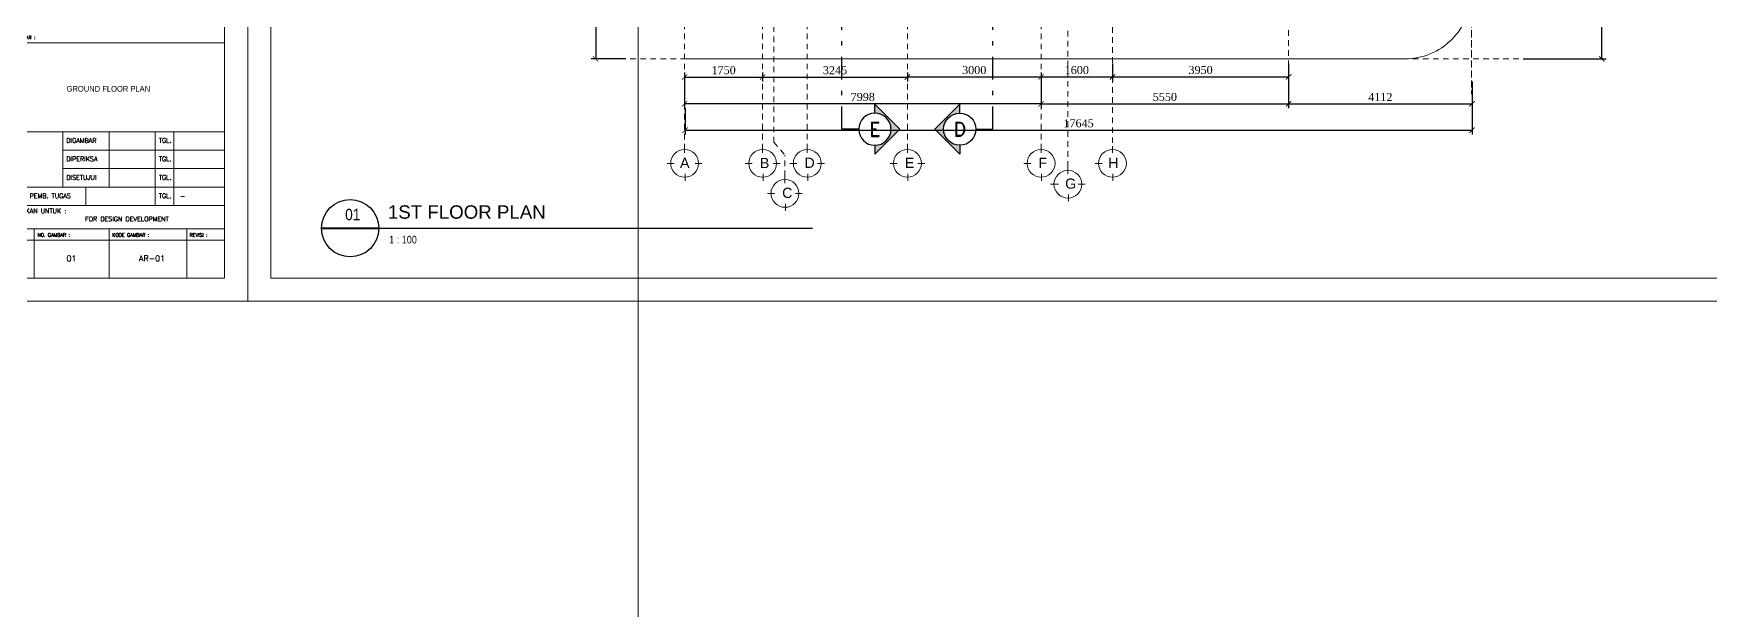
# Model space of a CAD drawing. Header units: millimetres. Extents: x -9564 to 494436, y -140371 to 4257.
# Drawn here: x 8.28 to 45.89, y 94.37 to 107.31 of the extents above; entities that cross this region are included whole.
import ezdxf
from ezdxf.enums import TextEntityAlignment as Align

# ---------------------------------------------------------------- set-up
doc = ezdxf.new("R2010")
doc.units = ezdxf.units.MM
doc.header["$MEASUREMENT"] = 0
for name, pattern in [('DASHDOTX2', [50.8, 25.4, -12.7, 0, -12.7]), ('DASHED2', [0.375, 0.25, -0.125]), ('HIDDEN2', [0.1875, 0.125, -0.0625])]:
    doc.linetypes.add(name, pattern=pattern)
doc.layers.get('DEFPOINTS').update_dxf_attribs({"lineweight": 18})
for name, color, linetype, lineweight in [('09-Arsiran', 8, 'Continuous', 5), ('8', 8, 'Continuous', 5), ('AS', 8, 'HIDDEN2', 5), ('LEGEND', 1, 'DASHED2', 50), ('XR-KOP A3_MOZART$0$A-TXTKOP', 3, 'Continuous', 5), ('XR-KOP A3_MOZART$0$KOP-A1$0$A-GRSKOP', 1, 'Continuous', 5), ('XR-KOP A3_MOZART$0$KOP-A1$0$A-TXTKOP', 3, 'Continuous', 5)]:
    doc.layers.add(name, color=color, linetype=linetype, lineweight=lineweight)
doc.layers.add('1', color=5, linetype='Continuous')
doc.layers.add('NOT', color=1, linetype='Continuous')
doc.styles.add('HAND', font='ROMAND.SHX', dxfattribs={"width": 0.8, "height": 250})
doc.styles.add('NOTEXT1', font='arial.ttf')
doc.styles.add('NOTEXT2', font='arial.ttf')
doc.styles.add('NOTEXT4', font='arial.ttf')
doc.styles.add('ROMAND', font='romand.shx', dxfattribs={"width": 0.7})
doc.styles.get("Standard").update_dxf_attribs({"font": 'arial.ttf'})
doc.styles.add('style2', font='times.ttf', dxfattribs={"height": 0.18})
doc.styles.add('XR-KOP A3_MOZART$0$KOP-A1$0$ROMANS', font='romans.shx', dxfattribs={"height": 200})
doc.styles.add('XR-KOP A3_MOZART$0$ROMAND', font='romand.shx', dxfattribs={"height": 2, "bigfont": 'bigfont.shx'})
doc.styles.add('XR-KOP A3_MOZART$0$ROMANS', font='romans.shx', dxfattribs={"height": 200})
doc.dimstyles.new('ISO-25', dxfattribs={"dimtxt": 0.18, "dimasz": 0.12, "dimexe": 0.1, "dimexo": 0.1, "dimgap": 0.0625, "dimtad": 1, "dimtoh": 1, "dimdec": 0, "dimlfac": 1000, "dimtxsty": 'style2', "dimblk": 'ARCHTICK', "dimcen": 0.15, "dimclrd": 1, "dimclre": 1, "dimclrt": 4, "dimadec": 0, "dimazin": 0, "dimtfac": 1, "dimtdec": 0, "dimtmove": 0, "dimatfit": 3, "dimldrblk": 'OBLIQUE', "dimfxl": 1, "dimarcsym": 0})

# ---------------------------------------------------------------- blocks, each defined once
blk = doc.blocks.new('hsdh')
at = {"layer": 'XR-KOP A3_MOZART$0$KOP-A1$0$A-GRSKOP', "linetype": 'Continuous', "lineweight": 5}
for p, q in [((140385, 61380), (145017, 61380)), ((140385, 59597), (145017, 59597)), ((141774, 59597), (141774, 58485)), ((142701, 59597), (142701, 58485)), ((143627, 59597), (143627, 58115)), ((143998, 59597), (143998, 58115)), ((141774, 59226), (145017, 59226)), ((141774, 58856), (145017, 58856)), ((140385, 58485), (145017, 58485)), ((142237, 58485), (142237, 58115)), ((140385, 58115), (145017, 58115)), ((140385, 57651), (145017, 57651)), ((141201, 57651), (141201, 56660)), ((142701, 57651), (142701, 56660)), ((144258, 57651), (144258, 56660)), ((140385, 57420), (145017, 57420))]:
    blk.add_line(p, q, dxfattribs=at)
at = {"layer": 'XR-KOP A3_MOZART$0$KOP-A1$0$A-GRSKOP', "color": 0, "linetype": 'Continuous', "lineweight": 5}
blk.add_lwpolyline([(145480, 82601), (107945, 82601), (107945, 56197), (145480, 56197)], close=True, dxfattribs=at)
at = {"layer": 'XR-KOP A3_MOZART$0$KOP-A1$0$A-GRSKOP', "color": 5, "linetype": 'Continuous', "lineweight": 5}
blk.add_lwpolyline([(145017, 82138), (108409, 82138), (108409, 56660), (145017, 56660)], close=True, dxfattribs=at)
at = {"layer": 'XR-KOP A3_MOZART$0$A-TXTKOP', "lineweight": 5, "style": 'XR-KOP A3_MOZART$0$ROMANS'}
blk.add_text('-', height=92.6, dxfattribs=at).set_placement((144125, 58258))
at = {"layer": 'XR-KOP A3_MOZART$0$KOP-A1$0$A-TXTKOP', "lineweight": 5, "style": 'XR-KOP A3_MOZART$0$KOP-A1$0$ROMANS'}
for s, height, p in [('JUDUL GAMBAR :', 69.49, (140443, 61451)), ('DIGAMBAR', 92.6, (141846, 59375)), ('TGL.', 92.6, (143699, 59375)), ('DIPERIKSA', 92.6, (141846, 59004)), ('TGL.', 92.6, (143699, 59004)), ('DISETUJUI', 92.6, (141846, 58634)), ('TGL.', 92.6, (143699, 58634)), ('DISETUJUI PEMB. TUGAS', 92.65, (140443, 58262)), ('TGL.', 92.6, (143699, 58263)), ('DIKELUARKAN UNTUK :', 92.65, (140443, 57961)), ('FOR DESIGN DEVELOPMENT', 92.65, (142221, 57800)), ('NO. GAMBAR :', 69.49, (141267, 57491)), ('KODE GAMBAR :', 69.49, (142767, 57491)), ('REVISI :', 69.5, (144317, 57491))]:
    blk.add_text(s, height=height, dxfattribs=at).set_placement(p)
blk = doc.blocks.new('as1')
at = {"layer": '09-Arsiran'}
for p, q in [((139.88828, 146.773497), (139.88828, 146.617769)), ((141.63828, 146.773497), (141.63828, 146.617769)), ((142.63828, 146.773497), (142.63828, 146.617769)), ((144.885782, 146.773497), (144.885782, 146.617769)), ((147.883282, 146.773497), (147.883282, 146.617769)), ((149.483282, 146.773497), (149.483282, 146.617769)), ((139.498959, 146.384176), (139.654688, 146.384176)), ((140.121873, 146.384176), (140.277601, 146.384176)), ((141.248959, 146.384176), (141.404688, 146.384176)), ((141.871873, 146.384176), (142.027601, 146.384176)), ((142.248959, 146.384176), (142.404688, 146.384176)), ((142.871873, 146.384176), (143.027601, 146.384176)), ((144.496461, 146.384176), (144.652189, 146.384176)), ((145.119375, 146.384176), (145.275103, 146.384176)), ((147.493961, 146.384176), (147.649689, 146.384176)), ((149.093961, 146.384176), (149.24969, 146.384176)), ((148.483282, 146.306905), (148.483282, 146.151177)), ((139.899398, 146.150782), (139.899398, 145.995054)), ((141.649398, 146.150782), (141.649398, 145.995054)), ((142.649398, 146.150782), (142.649398, 145.995054)), ((144.896899, 146.150782), (144.896899, 145.995054)), ((147.894399, 146.150782), (147.894399, 145.995054)), ((149.4944, 146.150782), (149.4944, 145.995054)), ((142.13828, 146.099227), (142.13828, 145.943499)), ((148.093961, 145.917584), (148.249689, 145.917584)), ((148.116875, 145.917584), (148.272603, 145.917584)), ((148.716875, 145.917584), (148.872603, 145.917584)), ((141.748959, 145.709906), (141.904688, 145.709906)), ((142.371873, 145.709906), (142.527601, 145.709906)), ((148.494399, 145.68419), (148.494399, 145.528461)), ((142.149398, 145.476512), (142.149398, 145.320783))]:
    blk.add_line(p, q, dxfattribs=at)
for centre in [(139.88828, 146.384176), (141.63828, 146.384176), (142.63828, 146.384176), (144.885782, 146.384176), (147.883282, 146.384176), (149.483282, 146.384176), (148.483282, 145.917584), (142.13828, 145.709906)]:
    blk.add_circle(centre, 0.311457, dxfattribs=at)
at = {"layer": 'AS'}
for p, q in [((139.88828, 146.695633), (139.88828, 169.189467)), ((141.63828, 146.695633), (141.63828, 169.189467)), ((141.88828, 146.857895), (141.88828, 169.189467)), ((142.63828, 146.695633), (142.63828, 169.189467)), ((144.883282, 146.695633), (144.883282, 169.189467)), ((147.883282, 146.695633), (147.883282, 169.189467)), ((148.483282, 146.306905), (148.483282, 169.189467)), ((149.483282, 146.617536), (149.483282, 169.189467)), ((141.88828, 146.857895), (142.13828, 146.57178)), ((142.13828, 146.099227), (142.13828, 146.57178))]:
    blk.add_line(p, q, dxfattribs=at)
at = {"layer": '09-Arsiran', "color": 2, "char_height": 0.228076, "attachment_point": 1}
for s, insert in [('A', (139.785461, 146.511439)), ('D', (142.576385, 146.511439)), ('E', (144.823886, 146.511439)), ('F', (147.821386, 146.511439)), ('H', (149.386158, 146.511439)), ('B', (141.576385, 146.506323)), ('G', (148.421386, 146.044846)), ('C', (142.076385, 145.837168))]:
    blk.add_mtext_dynamic_manual_height_columns(s, width=0.05425735, gutter_width=1.140381, heights=[0], dxfattribs=dict(at, insert=insert))
blk = doc.blocks.new('NOT-28-ADI')
at = {"const_width": 50}
blk.add_lwpolyline([(-750, 0), (750, 0)], dxfattribs=at)
blk.add_circle((0, 0), 750)
at = {"layer": 'NOT'}
blk.add_line((750, 0), (12100, 0), dxfattribs=at)
at = {"color": 5, "style": 'NOTEXT4'}
for tag, p in [('JDL1', (988, 765)), ('JDL2', (988, 250))]:
    blk.add_attdef(tag, p, '', height=350, dxfattribs=at)
at = {"color": 5, "style": 'NOTEXT4', "width": 0.85}
blk.add_attdef('NO', text='', height=300, dxfattribs=at).set_placement((68, 360), align=Align.MIDDLE_CENTER)
at = {"style": 'NOTEXT1', "width": 0.85}
blk.add_attdef('REF.', text='', height=200, dxfattribs=at).set_placement((0, -190), align=Align.TOP_CENTER)
blk.add_attdef('SCALE', (1020, -398), '', height=200, dxfattribs=at)
blk.add_attdef('ROOM', text='', height=200, dxfattribs=at).set_placement((3715, -388), align=Align.RIGHT)
blk = doc.blocks.new('_ArchTick')
at = {"color": 0, "linetype": 'ByBlock', "const_width": 0.15}
blk.add_lwpolyline([(-0.5, -0.5), (0.5, 0.5)], dxfattribs=at)
blk = doc.blocks.new('*D377')
at = {"color": 1, "lineweight": -2, "transparency": 16777216}
for p, q in [((246.035, 225.671), (246.035, 225.465)), ((247.785, 225.671), (247.785, 225.465)), ((246.035, 225.565), (247.785, 225.565))]:
    blk.add_line(p, q, dxfattribs=at)
at = {"layer": 'DEFPOINTS', "color": 0, "transparency": 16777216}
for p in [(246.035, 225.771), (247.785, 225.771), (247.785, 225.565)]:
    blk.add_point(p, dxfattribs=at)
at = {"color": 1, "lineweight": -2, "transparency": 16777216, "xscale": 0.12, "yscale": 0.12, "zscale": 0.12, "rotation": 180}
blk.add_blockref('_ArchTick', (246.035, 225.565), dxfattribs=at)
at = {"color": 1, "lineweight": -2, "transparency": 16777216, "xscale": 0.12, "yscale": 0.12, "zscale": 0.12}
blk.add_blockref('_ArchTick', (247.785, 225.565), dxfattribs=at)
at = {"color": 4, "transparency": 16777216, "insert": (246.91, 225.719), "char_height": 0.18, "attachment_point": 5, "style": 'style2'}
blk.add_mtext('1750', dxfattribs=at)
blk = doc.blocks.new('_Oblique')
at = {"color": 0, "linetype": 'ByBlock', "lineweight": -2}
blk.add_line((-0.5, -0.5), (0.5, 0.5), dxfattribs=at)
blk = doc.blocks.new('*D378')
at = {"color": 1, "lineweight": -2, "transparency": 16777216}
for p, q in [((247.785, 225.671), (247.785, 225.465)), ((251.03, 225.671), (251.03, 225.465)), ((247.785, 225.565), (251.03, 225.565))]:
    blk.add_line(p, q, dxfattribs=at)
at = {"layer": 'DEFPOINTS', "color": 0, "transparency": 16777216}
for p in [(247.785, 225.771), (251.03, 225.771), (251.03, 225.565)]:
    blk.add_point(p, dxfattribs=at)
at = {"color": 1, "lineweight": -2, "transparency": 16777216, "xscale": 0.12, "yscale": 0.12, "zscale": 0.12, "rotation": 180}
blk.add_blockref('_ArchTick', (247.785, 225.565), dxfattribs=at)
at = {"color": 1, "lineweight": -2, "transparency": 16777216, "xscale": 0.12, "yscale": 0.12, "zscale": 0.12}
blk.add_blockref('_ArchTick', (251.03, 225.565), dxfattribs=at)
at = {"color": 4, "transparency": 16777216, "insert": (249.408, 225.719), "char_height": 0.18, "attachment_point": 5, "style": 'style2'}
blk.add_mtext('3245', dxfattribs=at)
blk = doc.blocks.new('*D379')
at = {"color": 1, "lineweight": -2, "transparency": 16777216}
for p, q in [((251.03, 225.671), (251.03, 225.468)), ((254.03, 225.671), (254.03, 225.468)), ((251.03, 225.568), (254.03, 225.568))]:
    blk.add_line(p, q, dxfattribs=at)
at = {"layer": 'DEFPOINTS', "color": 0, "transparency": 16777216}
for p in [(251.03, 225.771), (254.03, 225.771), (254.03, 225.568)]:
    blk.add_point(p, dxfattribs=at)
at = {"color": 1, "lineweight": -2, "transparency": 16777216, "xscale": 0.12, "yscale": 0.12, "zscale": 0.12, "rotation": 180}
blk.add_blockref('_ArchTick', (251.03, 225.568), dxfattribs=at)
at = {"color": 1, "lineweight": -2, "transparency": 16777216, "xscale": 0.12, "yscale": 0.12, "zscale": 0.12}
blk.add_blockref('_ArchTick', (254.03, 225.568), dxfattribs=at)
at = {"color": 4, "transparency": 16777216, "insert": (252.53, 225.722), "char_height": 0.18, "attachment_point": 5, "style": 'style2'}
blk.add_mtext('3000', dxfattribs=at)
blk = doc.blocks.new('*D380')
at = {"color": 1, "lineweight": -2, "transparency": 16777216}
for p, q in [((254.03, 225.671), (254.03, 225.468)), ((255.63, 225.682), (255.63, 225.468)), ((254.03, 225.568), (255.63, 225.568))]:
    blk.add_line(p, q, dxfattribs=at)
at = {"layer": 'DEFPOINTS', "color": 0, "transparency": 16777216}
for p in [(254.03, 225.771), (255.63, 225.782), (255.63, 225.568)]:
    blk.add_point(p, dxfattribs=at)
at = {"color": 1, "lineweight": -2, "transparency": 16777216, "xscale": 0.12, "yscale": 0.12, "zscale": 0.12, "rotation": 180}
blk.add_blockref('_ArchTick', (254.03, 225.568), dxfattribs=at)
at = {"color": 1, "lineweight": -2, "transparency": 16777216, "xscale": 0.12, "yscale": 0.12, "zscale": 0.12}
blk.add_blockref('_ArchTick', (255.63, 225.568), dxfattribs=at)
at = {"color": 4, "transparency": 16777216, "insert": (254.83, 225.722), "char_height": 0.18, "attachment_point": 5, "style": 'style2'}
blk.add_mtext('1600', dxfattribs=at)
blk = doc.blocks.new('*D389')
at = {"color": 1, "lineweight": -2, "transparency": 16777216}
for p, q in [((264.838, 228.072), (266.704, 228.072)), ((266.604, 225.972), (266.604, 228.072)), ((264.843, 225.972), (266.704, 225.972))]:
    blk.add_line(p, q, dxfattribs=at)
at = {"layer": 'DEFPOINTS', "color": 0, "transparency": 16777216}
for p in [(264.738, 228.072), (266.604, 228.072), (264.743, 225.972)]:
    blk.add_point(p, dxfattribs=at)
at = {"color": 1, "lineweight": -2, "transparency": 16777216, "xscale": 0.12, "yscale": 0.12, "zscale": 0.12}
for p, rotation in [((266.604, 228.072), 90), ((266.604, 225.972), 270)]:
    blk.add_blockref('_ArchTick', p, dxfattribs=dict(at, rotation=rotation))
at = {"color": 4, "transparency": 16777216, "insert": (266.45, 227.022), "char_height": 0.18, "attachment_point": 5, "rotation": 90, "style": 'style2'}
blk.add_mtext('2100', dxfattribs=at)
blk = doc.blocks.new('*D394')
at = {"color": 1, "lineweight": -2, "transparency": 16777216}
for p, q in [((246.033, 225.462), (246.033, 224.865)), ((254.03, 225.472), (254.03, 224.865)), ((254.03, 224.965), (246.033, 224.965))]:
    blk.add_line(p, q, dxfattribs=at)
at = {"layer": 'DEFPOINTS', "color": 0, "transparency": 16777216}
for p in [(246.033, 225.562), (254.03, 225.572), (246.033, 224.965)]:
    blk.add_point(p, dxfattribs=at)
at = {"color": 1, "lineweight": -2, "transparency": 16777216, "xscale": 0.12, "yscale": 0.12, "zscale": 0.12, "rotation": 180}
blk.add_blockref('_ArchTick', (246.033, 224.965), dxfattribs=at)
at = {"color": 1, "lineweight": -2, "transparency": 16777216, "xscale": 0.12, "yscale": 0.12, "zscale": 0.12}
blk.add_blockref('_ArchTick', (254.03, 224.965), dxfattribs=at)
at = {"color": 4, "transparency": 16777216, "insert": (250.031, 225.119), "char_height": 0.18, "attachment_point": 5, "style": 'style2'}
blk.add_mtext('7998', dxfattribs=at)
blk = doc.blocks.new('*D395')
at = {"color": 1, "lineweight": -2, "transparency": 16777216}
for p, q in [((259.58, 225.465), (259.58, 224.865)), ((263.693, 225.465), (263.693, 224.865)), ((259.58, 224.965), (263.693, 224.965))]:
    blk.add_line(p, q, dxfattribs=at)
at = {"layer": 'DEFPOINTS', "color": 0, "transparency": 16777216}
for p in [(259.58, 225.565), (263.693, 225.565), (263.693, 224.965)]:
    blk.add_point(p, dxfattribs=at)
at = {"color": 1, "lineweight": -2, "transparency": 16777216, "xscale": 0.12, "yscale": 0.12, "zscale": 0.12, "rotation": 180}
blk.add_blockref('_ArchTick', (259.58, 224.965), dxfattribs=at)
at = {"color": 1, "lineweight": -2, "transparency": 16777216, "xscale": 0.12, "yscale": 0.12, "zscale": 0.12}
blk.add_blockref('_ArchTick', (263.693, 224.965), dxfattribs=at)
at = {"color": 4, "transparency": 16777216, "insert": (261.636, 225.118), "char_height": 0.18, "attachment_point": 5, "style": 'style2'}
blk.add_mtext('4112', dxfattribs=at)
blk = doc.blocks.new('*D396')
at = {"color": 1, "lineweight": -2, "transparency": 16777216}
for p, q in [((246.048, 224.865), (246.048, 224.274)), ((263.693, 224.865), (263.693, 224.274)), ((246.048, 224.374), (263.693, 224.374))]:
    blk.add_line(p, q, dxfattribs=at)
at = {"layer": 'DEFPOINTS', "color": 0, "transparency": 16777216}
for p in [(246.048, 224.965), (263.693, 224.965), (263.693, 224.374)]:
    blk.add_point(p, dxfattribs=at)
at = {"color": 1, "lineweight": -2, "transparency": 16777216, "xscale": 0.12, "yscale": 0.12, "zscale": 0.12, "rotation": 180}
blk.add_blockref('_ArchTick', (246.048, 224.374), dxfattribs=at)
at = {"color": 1, "lineweight": -2, "transparency": 16777216, "xscale": 0.12, "yscale": 0.12, "zscale": 0.12}
blk.add_blockref('_ArchTick', (263.693, 224.374), dxfattribs=at)
at = {"color": 4, "transparency": 16777216, "insert": (254.87, 224.528), "char_height": 0.18, "attachment_point": 5, "style": 'style2'}
blk.add_mtext('17645', dxfattribs=at)
blk = doc.blocks.new('*D397')
at = {"color": 1, "lineweight": -2, "transparency": 16777216}
for p, q in [((255.63, 225.872), (255.63, 225.47)), ((259.58, 225.872), (259.58, 225.47)), ((255.63, 225.57), (259.58, 225.57))]:
    blk.add_line(p, q, dxfattribs=at)
at = {"layer": 'DEFPOINTS', "color": 0, "transparency": 16777216}
for p in [(255.63, 225.972), (259.58, 225.972), (259.58, 225.57)]:
    blk.add_point(p, dxfattribs=at)
at = {"color": 1, "lineweight": -2, "transparency": 16777216, "xscale": 0.12, "yscale": 0.12, "zscale": 0.12, "rotation": 180}
blk.add_blockref('_ArchTick', (255.63, 225.57), dxfattribs=at)
at = {"color": 1, "lineweight": -2, "transparency": 16777216, "xscale": 0.12, "yscale": 0.12, "zscale": 0.12}
blk.add_blockref('_ArchTick', (259.58, 225.57), dxfattribs=at)
at = {"color": 4, "transparency": 16777216, "insert": (257.605, 225.724), "char_height": 0.18, "attachment_point": 5, "style": 'style2'}
blk.add_mtext('3950', dxfattribs=at)
blk = doc.blocks.new('*D398')
at = {"color": 1, "lineweight": -2, "transparency": 16777216}
for p, q in [((254.03, 225.069), (254.03, 224.865)), ((254.03, 224.965), (259.58, 224.965)), ((259.58, 225.065), (259.58, 224.865))]:
    blk.add_line(p, q, dxfattribs=at)
at = {"layer": 'DEFPOINTS', "color": 0, "transparency": 16777216}
for p in [(254.03, 225.169), (259.58, 225.165), (259.58, 224.965)]:
    blk.add_point(p, dxfattribs=at)
at = {"color": 1, "lineweight": -2, "transparency": 16777216, "xscale": 0.12, "yscale": 0.12, "zscale": 0.12, "rotation": 180}
blk.add_blockref('_ArchTick', (254.03, 224.965), dxfattribs=at)
at = {"color": 1, "lineweight": -2, "transparency": 16777216, "xscale": 0.12, "yscale": 0.12, "zscale": 0.12}
blk.add_blockref('_ArchTick', (259.58, 224.965), dxfattribs=at)
at = {"color": 4, "transparency": 16777216, "insert": (256.805, 225.119), "char_height": 0.18, "attachment_point": 5, "style": 'style2'}
blk.add_mtext('5550', dxfattribs=at)
blk = doc.blocks.new('*D399')
at = {"color": 1, "lineweight": -2, "transparency": 16777216}
for p, q in [((244.709, 228.072), (243.941, 228.072)), ((244.041, 228.072), (244.041, 225.972)), ((244.709, 225.972), (243.941, 225.972))]:
    blk.add_line(p, q, dxfattribs=at)
at = {"layer": 'DEFPOINTS', "color": 0, "transparency": 16777216}
for p in [(244.809, 228.072), (244.041, 225.972), (244.809, 225.972)]:
    blk.add_point(p, dxfattribs=at)
at = {"color": 1, "lineweight": -2, "transparency": 16777216, "xscale": 0.12, "yscale": 0.12, "zscale": 0.12}
for p, rotation in [((244.041, 228.072), 90), ((244.041, 225.972), 270)]:
    blk.add_blockref('_ArchTick', p, dxfattribs=dict(at, rotation=rotation))
at = {"color": 4, "transparency": 16777216, "insert": (243.887, 227.022), "char_height": 0.18, "attachment_point": 5, "rotation": 90, "style": 'style2'}
blk.add_mtext('2100', dxfattribs=at)
blk = doc.blocks.new('ARAH-4')
blk.add_hatch(color=8).paths.add_polyline_path([(-4.5, 0), (-7, 0), (0, -7), (7, 0), (4.5, 0, -1)])
at = {"color": 9}
for p, q in [((0, -7), (-7, 0)), ((-4.5, 0), (-7, 0)), ((0, -7), (7, 0)), ((4.5, 0), (7, 0))]:
    blk.add_line(p, q, dxfattribs=at)
blk.add_circle((0, 0), 4.5, dxfattribs=at)
at = {"color": 4, "style": 'ROMAND'}
blk.add_attdef('A', text='', height=4, dxfattribs=at).set_placement((0, 0), align=Align.MIDDLE_CENTER)
blk = doc.blocks.new('pot')
at = {"layer": '1', "linetype": 'DASHDOTX2', "ltscale": 0.02}
for points in [[(207.73, 147.396), (207.353, 147.396), (207.353, 171.641), (207.73, 171.641)], [(210.355, 147.396), (210.732, 147.396), (210.732, 171.641), (210.355, 171.641)]]:
    blk.add_lwpolyline(points, dxfattribs=at)
ref = blk.add_blockref('ARAH-4', (208.091, 147.396), dxfattribs=dict(xscale=-0.08021946471751401, yscale=0.08021946471751401, zscale=0.08021946471751398, rotation=90))
ref.add_attrib('A', 'E', dxfattribs={"color": 4, "height": 0.321, "style": 'ROMAND'}).set_placement((208.091, 147.396), align=Align.MIDDLE_CENTER)
ref = blk.add_blockref('ARAH-4', (209.994, 147.396), dxfattribs=dict(xscale=0.08021946471751398, yscale=0.08021946471751398, zscale=0.08021946471751398, rotation=270))
ref.add_attrib('A', 'D', dxfattribs={"color": 4, "height": 0.321, "style": 'ROMAND'}).set_placement((209.994, 147.396), align=Align.MIDDLE_CENTER)
blk = doc.blocks.new('q2rt2q')
at = {"layer": 'AS'}
for p in [(263.6803, 246.6049), (263.6803, 246.1911)]:
    blk.add_line(p, (263.6803, 225.184), dxfattribs=at)
for base, p1, p2, picture, middle in [((244.0408, 225.9724), (244.8087, 228.0724), (244.8087, 225.9724), '*D399', (243.8867, 227.0224)), ((266.604, 228.0724), (264.7432, 225.9724), (264.7382, 228.0724), '*D389', (266.4499, 227.0224))]:
    dim = blk.add_linear_dim(base=base, p1=p1, p2=p2, angle=90, dimstyle='ISO-25')
    dim.commit()
    dim.dimension.update_dxf_attribs({"geometry": picture, "text_midpoint": middle})
for base, p1, p2, picture, middle in [((247.7852, 225.5652), (246.0352, 225.7713), (247.7852, 225.7713), '*D377', (246.9102, 225.7195)), ((251.0303, 225.5652), (247.7852, 225.7713), (251.0303, 225.7713), '*D378', (249.4078, 225.7192)), ((254.0303, 225.5682), (251.0303, 225.7713), (254.0303, 225.7713), '*D379', (252.5303, 225.7223)), ((255.6303, 225.5682), (254.0303, 225.7713), (255.6303, 225.7819), '*D380', (254.8303, 225.7223)), ((259.5803, 225.5698), (255.6303, 225.9724), (259.5803, 225.9724), '*D397', (257.6053, 225.7241)), ((246.0327, 224.9652), (254.0303, 225.572), (246.0327, 225.5621), '*D394', (250.0315, 225.1195)), ((263.6927, 224.9652), (259.5803, 225.5652), (263.6927, 225.5652), '*D395', (261.6365, 225.1177)), ((263.6927, 224.3739), (246.0477, 224.9652), (263.6927, 224.9652), '*D396', (254.8702, 224.5282)), ((259.5803, 224.9652), (254.0303, 225.1686), (259.5803, 225.1652), '*D398', (256.8053, 225.1192))]:
    dim = blk.add_linear_dim(base=base, p1=p1, p2=p2, dimstyle='ISO-25')
    dim.commit()
    dim.dimension.update_dxf_attribs({"geometry": picture, "text_midpoint": middle})
blk = doc.blocks.new('A$C2a879c63')
at = {"layer": '8', "transparency": 33554687}
blk.add_lwpolyline([(69.4423, 25.3373), (69.4423, 6.9373, -0.4142136), (67.9423, 5.4373), (51.7998, 5.4373)], format="xyb", dxfattribs=at)
at = {"layer": 'AS'}
for p, q in [((65.3423, 25.656), (65.3423, 4.6489)), ((70.5053, 5.4373), (50.4098, 5.4373))]:
    blk.add_line(p, q, dxfattribs=at)
for name, p in [('pot', (-152.0264, -143.5351)), ('q2rt2q', (-194.2379, -220.5351)), ('as1', (-88.091, -143.2907))]:
    blk.add_blockref(name, p)
at = {"layer": 'LEGEND', "xscale": 0.00111896417510141, "yscale": 0.00111896417510141, "zscale": 0.00111896417510141}
for p in [(-120.787, -62.8819), (-78.787, -62.8819)]:
    blk.add_blockref('hsdh', p, dxfattribs=at)
at = {"layer": 'NOT'}
ref = blk.add_blockref('NOT-28-ADI', (44.2972, 1.6381), dxfattribs=dict(at, xscale=0.0008571428572759032, yscale=0.0008571428572759032, zscale=0.0008571428572759032))
ref.add_attrib('NO', '01', dxfattribs={"layer": '0', "color": 5, "height": 0.25714, "style": 'NOTEXT2', "width": 0.85}).set_placement((44.3555, 1.9464), align=Align.MIDDLE_CENTER)
ref.add_attrib('JDL2', '1ST FLOOR PLAN', (45.1438, 1.8524), dxfattribs={"layer": '0', "color": 5, "height": 0.3, "style": 'NOTEXT2'})
ref.add_attrib('SCALE', '1 : 100', (45.1711, 1.297), dxfattribs={"layer": '0', "height": 0.17143, "style": 'NOTEXT1', "width": 0.85})
at = {"color": 4, "style": 'HAND'}
for tag, height, rotation, p in [('DRY.WASHER', 0.054, 0, (11.9366, 24.9122)), ('PATIO', 0.135, 0, (20.9666, 21.5696)), ('GENSET', 0.135, 0, (18.2157, 17.1045)), ('PLANTERBOX', 0.135, 90, (22.169, 13.2959)), ('PLANTERBOX', 0.135, 0, (18.5224, 11.5633)), ('PATIO', 0.135, 0, (400.0395, 10.821)), ('CARPORT', 0.135, 0, (12.157, 9.7744)), ('CARPORT', 0.135, 0, (20.6202, 9.7744))]:
    blk.add_attdef(tag, text='', height=height, rotation=rotation, dxfattribs=at).set_placement(p, align=Align.MIDDLE)
at = {"layer": 'XR-KOP A3_MOZART$0$A-TXTKOP', "attachment_point": 1, "style": 'XR-KOP A3_MOZART$0$ROMAND'}
for s, insert, char_height in [('\\pxt15;{\\fCentury Gothic|b0|i0|c0|p34;\\W0.9;GROUND FLOOR PLAN }', (37.9377, 4.832), 0.129586), ('01', (37.9357, 1.0259), 0.12959), ('AR-01', (39.5629, 1.0259), 0.12959)]:
    blk.add_mtext_dynamic_manual_height_columns(s, width=334.351235, gutter_width=75.5301, heights=[0], dxfattribs=dict(at, insert=insert, char_height=char_height))
at = {"layer": 'XR-KOP A3_MOZART$0$A-TXTKOP', "style": 'XR-KOP A3_MOZART$0$ROMAND'}
for tag, p in [('1:200', (37.0468, 3.1879)), ('1:100', (79.0468, 3.1879)), ('1:100', (121.0468, 3.1879)), ('1:100', (163.0468, 3.1879)), ('1:100', (205.0468, 3.1879)), ('1:100', (247.0468, 3.1879)), ('1:100', (289.0468, 3.1879)), ('1:100', (331.0468, 3.1879)), ('1:100', (373.0468, 3.1879)), ('1:100', (415.0468, 3.1879)), ('1:100', (457.0468, 3.1879)), ('1:100', (499.0468, 3.1879))]:
    blk.add_attdef(tag, text='', height=0.1296, dxfattribs=at).set_placement(p, align=Align.MIDDLE)

msp = doc.modelspace()

# ---------------------------------------------------------------- block references
msp.add_blockref('A$C2a879c63', (-28.9148, 101.3058))

# ---------------------------------------------------------------- next in the draw order: block references
at = {"xscale": 999.9998119083025, "yscale": 999.9998119083025, "zscale": 999.9998119083025}
msp.add_blockref('as1', (-139866.4142, -168579.6489), dxfattribs=at)

doc.saveas('drawing.dxf')
